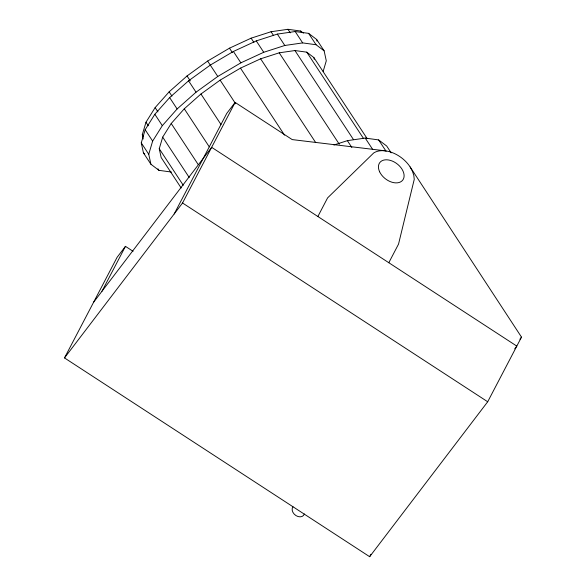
<?xml version="1.0" encoding="UTF-8"?>
<svg xmlns="http://www.w3.org/2000/svg" width="586" height="586" viewBox="0 0 586 586"><rect width="100%" height="100%" fill="white"/><g stroke="black" fill="none" stroke-linecap="round" stroke-linejoin="round"><path stroke-width="0.88" d="M143.218 138.977L142.295 134.685L145.98 122.232L155.136 107.612L169.142 91.826L187.051 75.953L207.627 61.061L229.478 48.177L251.116 38.171L271.054 31.732L287.953 29.3L300.647 31.036L303.416 33.138M171.478 172.057L158.96 170.343L150.902 164.234L143.431 152.858L141.27 142.881L145.167 129.718L154.843 114.277L169.647 97.591L188.56 80.817L210.308 65.083L233.396 51.465L256.258 40.903L277.332 34.098L295.183 31.527L308.595 33.358L316.652 39.467L324.131 50.843L326.285 60.819L323.172 71.346M150.902 164.234L148.749 154.257L152.646 141.094L162.322 125.653L177.119 108.967L196.039 92.192L217.787 76.458L240.875 62.841L263.737 52.279L284.811 45.474L302.662 42.903L316.074 44.734L324.131 50.843M181.177 187.981L161.157 157.524L159.253 148.727L162.688 137.124L171.222 123.507L184.275 108.798L200.954 94.009L220.124 80.136L240.48 68.13L260.631 58.812L279.214 52.821L294.948 50.55L306.778 52.161L313.876 57.553L366.931 138.267M317.868 216.505L327.596 197.892L373.714 152.946A25.835 16.979 37.3 0 1 410.141 166.966L521.503 337.118L487.698 401.769L369.649 556.7L64.497 357.921L117.075 257.349L125.455 246.347L133.066 251.306M101.986 291.242L125.455 246.347M174.167 213.993L226.745 113.42L235.125 102.418L292.202 139.593L385.398 150.851M64.497 357.921L182.546 202.99L235.125 102.418M388.811 262.718L398.539 244.106L414.251 179.353L413.797 175.331L412.405 171.149L410.141 166.966M369.649 556.7L370.916 554.283M93.606 302.244L211.656 147.32L516.808 346.099L514.713 348.846M519.928 339.177L521.503 337.118M333.888 145.006L347.373 140.655L365.225 138.084L378.637 139.915L386.694 146.024L391.184 152.851M182.546 202.99L487.698 401.769M143.431 152.858L144.771 153.876M308.595 33.358L316.074 44.734M378.637 139.915L386.115 151.291M300.647 31.036L301.578 32.457M295.183 31.527L302.662 42.903M365.225 138.084L372.703 149.459M306.778 52.161L363.335 138.208M287.953 29.3L290.29 32.853M294.948 50.55L353.512 139.636M277.332 34.098L284.811 45.474M347.373 140.655L351.856 147.482M271.054 31.732L273.391 35.292M279.214 52.821L339.272 144.193M256.258 40.903L263.737 52.279M251.116 38.171L253.921 42.441M260.631 58.812L315.693 142.574M233.396 51.465L240.875 62.841M229.478 48.177L232.283 52.44M240.48 68.13L284.525 135.139M207.627 61.061L217.787 76.458M220.124 80.136L235.638 103.744M200.954 94.009L220.973 124.466M187.051 75.953L190.318 80.927M188.56 80.817L196.039 92.192M184.275 108.798L209.297 146.874M169.142 91.826L171.947 96.097M169.647 97.591L177.119 108.967M171.222 123.507L198.251 164.622M155.136 107.612L157.942 111.882M154.843 114.277L162.322 125.653M162.688 137.124L189.219 177.485M145.98 122.232L148.317 125.785M159.253 148.727L183.279 185.279M145.167 129.718L152.646 141.094M142.295 134.685L143.226 136.106M141.27 142.881L148.749 154.257M157.964 168.827L158.96 170.343M316.652 39.467L317.011 41.13M313.876 57.553L314.257 59.311M304.376 513.973A6.842 5.157 39 0 1 295.967 515.585A6.842 5.157 39 0 1 292.971 506.751M379.618 171.786A14.43 9.486 37.3 0 0 401.762 181.118A14.43 9.486 37.3 0 0 392.43 161.121A14.43 9.486 37.3 0 0 379.618 171.786"/></g></svg>
